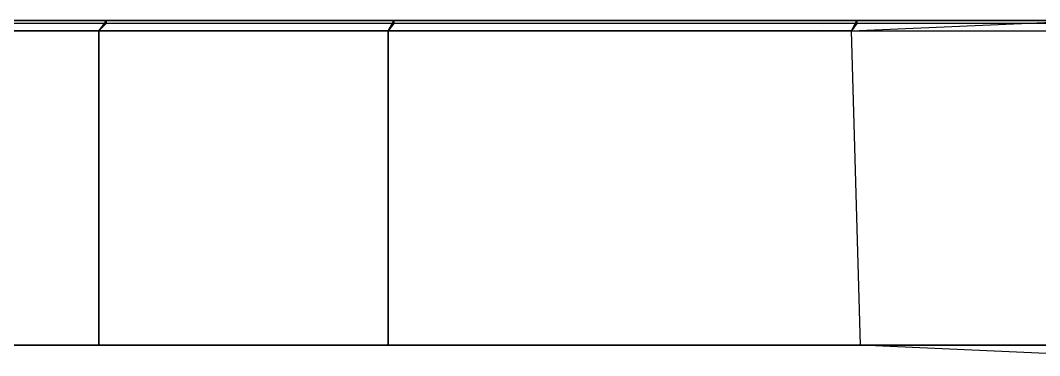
# Model space of a CAD drawing. Extents: x -229 to 199, y -36 to -26.
# Drawn here: x -199.72 to -170.86, y -35.63 to -26.13 of the extents above; entities that cross this region are included whole.
import ezdxf

# ---------------------------------------------------------------- set-up
doc = ezdxf.new("R2010")
doc.units = 0
doc.header["$MEASUREMENT"] = 0

msp = doc.modelspace()

# ---------------------------------------------------------------- linework, layer by layer
msp.add_line((-176.999, -26.283, -17.306), (-176.999, -26.283, -17.306))
for points in [[(-197.261, -26.128, -8.145), (-203.221, -26.128, -8.145), (-203.371, -26.428, -17.345), (-197.497, -26.428, -17.345)], [(-197.497, -26.428, -7.845), (-197.288, -26.216, -7.933), (-203.211, -26.215, -7.934), (-203.371, -26.428, -7.845)], [(-203.211, -26.215, -7.934), (-203.221, -26.128, -8.145), (-197.288, -26.128, -8.145), (-197.288, -26.216, -7.933)], [(-189.141, -26.128, -8.145), (-197.288, -26.128, -8.145), (-197.497, -26.428, -17.345), (-189.307, -26.428, -17.345)], [(-189.307, -26.428, -7.845), (-189.141, -26.216, -7.933), (-197.288, -26.216, -7.933), (-197.497, -26.428, -7.845)], [(-197.288, -26.216, -7.933), (-197.288, -26.128, -8.145), (-189.141, -26.128, -8.145), (-189.141, -26.216, -7.933)], [(-176.037, -26.128, -8.145), (-189.141, -26.128, -8.145), (-189.307, -26.428, -17.345), (-176.188, -26.428, -17.345)], [(-176.188, -26.428, -7.845), (-176.037, -26.216, -7.933), (-189.141, -26.216, -7.933), (-189.307, -26.428, -7.845)], [(-189.141, -26.216, -7.933), (-189.141, -26.128, -8.145), (-176.037, -26.128, -8.145), (-176.037, -26.216, -7.933)], [(-169.405, -26.128, -8.145), (-176.037, -26.128, -8.145), (-176.188, -26.428, -17.345), (-169.405, -26.128, -17.045)], [(-169.405, -26.428, -7.845), (-169.405, -26.216, -7.933), (-176.037, -26.216, -7.933), (-176.188, -26.428, -7.845)], [(-176.037, -26.216, -7.933), (-176.037, -26.128, -8.145), (-169.405, -26.128, -8.145), (-169.405, -26.227, -7.923)], [(-197.497, -26.428, -7.845), (-203.371, -26.428, -7.845), (-203.533, -35.328, -7.845), (-197.497, -35.328, -7.845)], [(-197.497, -26.428, -17.345), (-203.371, -26.428, -17.345), (-203.533, -35.328, -17.345), (-197.497, -35.328, -17.345)], [(-189.307, -26.428, -7.845), (-197.497, -26.428, -7.845), (-197.497, -35.328, -7.845), (-189.307, -35.328, -7.845)], [(-189.307, -26.428, -17.345), (-197.497, -26.428, -17.345), (-197.497, -35.328, -17.345), (-189.307, -35.328, -17.345)], [(-176.188, -26.428, -7.845), (-189.307, -26.428, -7.845), (-189.307, -35.328, -7.845), (-175.93, -35.328, -7.845)], [(-176.188, -26.428, -17.345), (-189.307, -26.428, -17.345), (-189.307, -35.328, -17.345), (-175.93, -35.328, -17.345)], [(-169.405, -35.328, -7.845), (-175.93, -35.328, -7.845), (-176.188, -26.428, -7.845), (-169.405, -26.428, -7.845)], [(-169.405, -35.328, -17.345), (-175.93, -35.328, -17.345), (-176.188, -26.428, -17.345), (-169.405, -26.428, -17.345)], [(-218.749, -35.328, -17.345), (-218.749, -35.328, -7.845), (-175.93, -35.328, -7.845), (-175.93, -35.328, -17.345)], [(-175.93, -35.328, -7.845), (-169.405, -35.328, -7.845), (-169.405, -35.628, -17.045), (-175.93, -35.328, -17.345)]]:
    msp.add_3dface(points)

doc.saveas('drawing.dxf')
